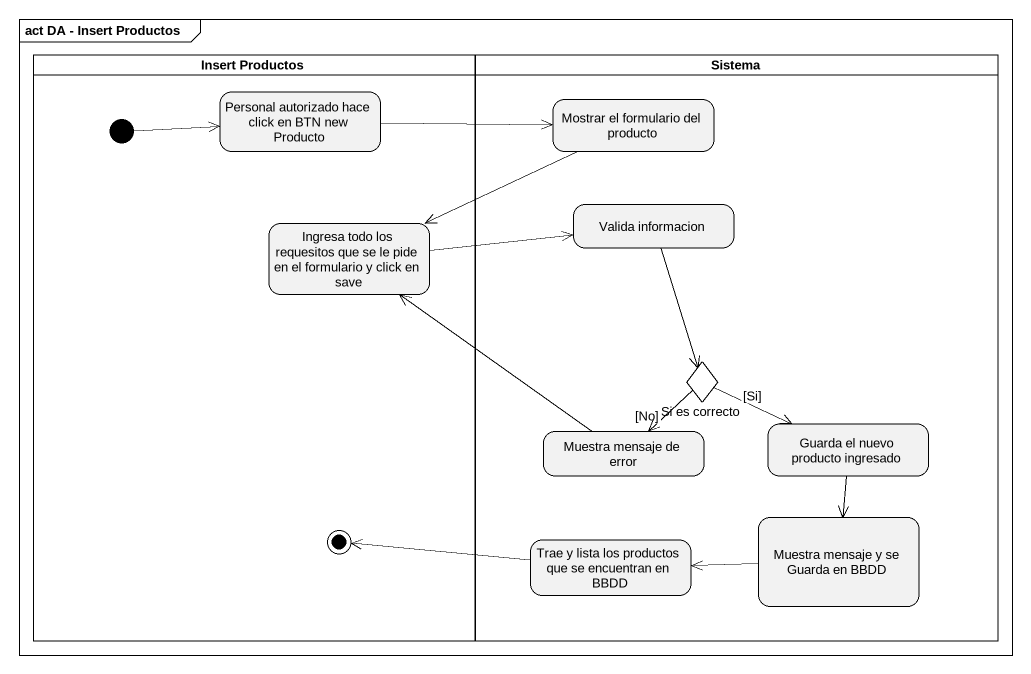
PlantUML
@startuml
mainframe act DA - Insert Productos
hide empty description
state "Insert Productos" as Insert_Productos <<partition>> {
  state "Personal autorizado hace click en BTN new Producto" as Personal_autorizado_hace
  state "Ingresa todo los requesitos que se le pide en el formulario y click en save" as Ingresa_todo_los_requesitos
  state final1 <<end>>
  [*] -right-> Personal_autorizado_hace
}
state Sistema <<partition>> {
  state "Mostrar el formulario del producto" as Mostrar_el_formulario_del
  state "Valida informacion" as Valida_informacion
  state "Si es correcto" as Si_es_correcto <<choice>>
  state "Muestra mensaje de error" as Muestra_mensaje_de_error
  state "Guarda el nuevo producto ingresado" as Guarda_el_nuevo_producto
  state "Muestra mensaje y se Guarda en BBDD" as Muestra_mensaje_y_se_Guarda
  state "Trae y lista los productos que se encuentran en BBDD" as Trae_y_lista_los_productos
}
Personal_autorizado_hace -right-> Mostrar_el_formulario_del
Mostrar_el_formulario_del -left-> Ingresa_todo_los_requesitos
Ingresa_todo_los_requesitos -right-> Valida_informacion
Valida_informacion --> Si_es_correcto
Si_es_correcto --> Muestra_mensaje_de_error : [No]
Si_es_correcto -right-> Guarda_el_nuevo_producto : [Si]
Muestra_mensaje_de_error -up-> Ingresa_todo_los_requesitos
Guarda_el_nuevo_producto --> Muestra_mensaje_y_se_Guarda
Muestra_mensaje_y_se_Guarda -left-> Trae_y_lista_los_productos
Trae_y_lista_los_productos -left-> final1
@enduml
